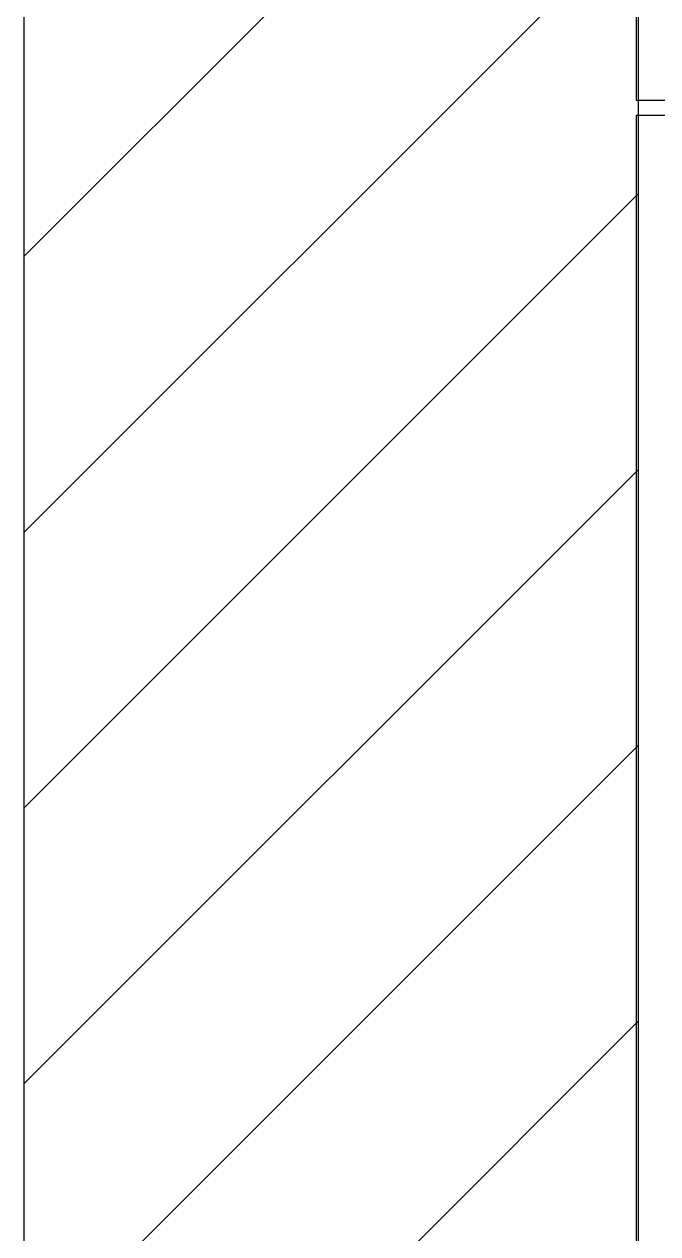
# Model space of a CAD drawing. Header units: millimetres. Extents: x 31518 to 88853, y -87450 to 166285.
# Drawn here: x 48542.5 to 48748.8, y -83943.1 to -83549.3 of the extents above; entities that cross this region are included whole.
import ezdxf

# ---------------------------------------------------------------- set-up
doc = ezdxf.new("R2010")
doc.units = ezdxf.units.MM
for name, color, linetype in [('2D', 7, 'Continuous'), ('OBJ_2D', 7, 'Continuous'), ('P-新建墙体', 6, 'Continuous'), ('P-新建墙体填充', 251, 'Continuous')]:
    doc.layers.add(name, color=color, linetype=linetype)
doc.styles.get("Standard").update_dxf_attribs({"font": 'SimSun.ttf'})

# ---------------------------------------------------------------- blocks, each defined once
blk = doc.blocks.new('2SAA000E')
at = {"layer": '2D'}
for points in [[(-402.94, 2013.7), (-402.94, 1610.96), (-4.74, 1610.96), (-4.74, 2013.7)], [(0, 2013.7), (0, 0), (1540.67, 0), (1540.67, 2013.7)]]:
    blk.add_lwpolyline(points, close=True, dxfattribs=at)
at = {"flags": 9}
for tag in ['XSIZE', 'YSIZE', 'ZSIZE']:
    blk.add_attdef(tag, (0, 0), '', height=0.5, dxfattribs=at)
blk = doc.blocks.new('双人床')
at = {"layer": 'OBJ_2D', "xscale": -1, "rotation": 90}
blk.add_blockref('2SAA000E', (2016.55, 1918.62), dxfattribs=at)

msp = doc.modelspace()

# ---------------------------------------------------------------- hatches: boundary and pattern name
at = {"layer": 'P-新建墙体填充'}
h = msp.add_hatch(dxfattribs=at)
h.set_pattern_fill('ANSI31', color=256, scale=20, style=0)
h.set_pattern_definition([(45, (-229443.653, -274861.696), (-44.901281, 44.901281), [])])
h.paths.add_polyline_path([(48742.51, -81635.57), (48542.51, -81635.57), (48542.51, -81735.57), (48742.51, -81735.57)])
h.paths.add_polyline_path([(48742.51, -82535.57), (48542.51, -82535.57), (48542.51, -85735.57), (48742.51, -85735.57)])

# ---------------------------------------------------------------- linework, layer by layer
at = {"layer": 'P-新建墙体'}
for p, q in [((48542.51, -85735.57), (48542.51, -82535.57)), ((48742.51, -85735.57), (48742.51, -82535.57))]:
    msp.add_line(p, q, dxfattribs=at)

# ---------------------------------------------------------------- block references
msp.add_blockref('双人床', (48738.99, -85497.49, 1.52))

doc.saveas('drawing.dxf')
